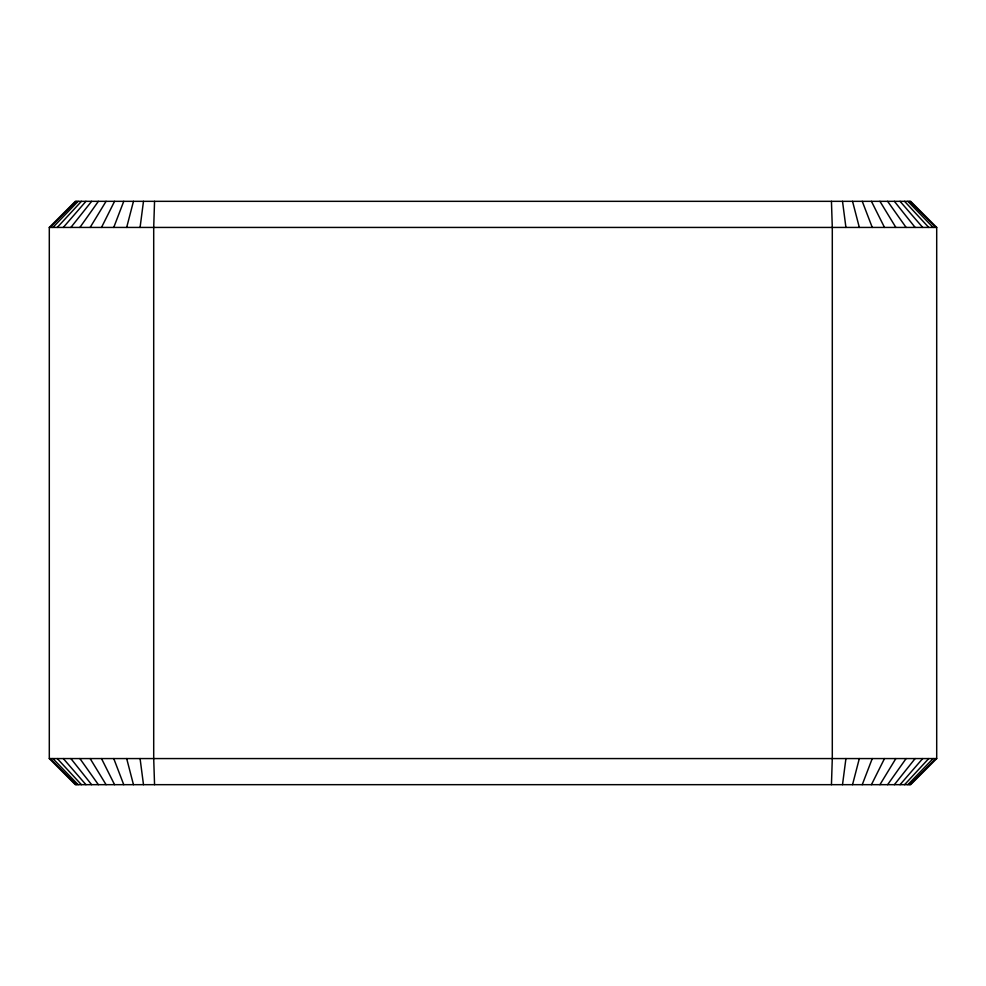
<?xml version="1.0" encoding="UTF-8"?>
<svg xmlns="http://www.w3.org/2000/svg" width="986" height="986" viewBox="0 0 986 986"><rect width="100%" height="100%" fill="white"/><g stroke="black" fill="none" stroke-linecap="round" stroke-linejoin="round"><path stroke-width="1.48" d="M154.555 201.329L153.705 227.433L153.705 758.567L154.555 784.671M831.444 784.671L832.295 758.567L832.295 227.433L831.444 201.329M140.074 227.433L143.488 201.329M842.512 784.671L845.926 758.567M126.676 227.433L133.455 201.329M852.545 784.671L859.324 758.567M113.747 227.433L123.755 201.329M862.245 784.671L872.253 758.567M101.496 227.433L114.573 201.329M871.427 784.671L884.504 758.567M90.145 227.433L106.069 201.329M879.931 784.671L895.855 758.567M79.878 227.433L98.378 201.329M887.622 784.671L906.122 758.567M70.869 227.433L91.624 201.329M894.376 784.671L915.131 758.567M63.289 227.433L85.942 201.329M900.058 784.671L922.711 758.567M57.25 227.433L81.407 201.329M904.593 784.671L928.75 758.567M52.862 227.433L78.128 201.329M907.872 784.671L933.138 758.567M50.187 227.433L76.132 201.329M909.868 784.671L935.813 758.567M49.3 227.433L75.404 201.329L910.596 201.329L936.7 227.433L936.7 758.567L910.596 784.671L75.404 784.671L49.3 758.567L49.3 227.433L936.7 227.433M49.3 758.567L936.7 758.567M909.868 201.329L935.813 227.433M50.187 758.567L76.132 784.671M907.872 201.329L933.138 227.433M52.862 758.567L78.128 784.671M904.593 201.329L928.75 227.433M57.25 758.567L81.407 784.671M900.058 201.329L922.711 227.433M63.289 758.567L85.942 784.671M894.376 201.329L915.131 227.433M70.869 758.567L91.624 784.671M887.622 201.329L906.122 227.433M79.878 758.567L98.378 784.671M879.931 201.329L895.855 227.433M90.145 758.567L106.069 784.671M871.427 201.329L884.504 227.433M101.496 758.567L114.573 784.671M862.245 201.329L872.253 227.433M113.747 758.567L123.755 784.671M852.545 201.329L859.324 227.433M126.676 758.567L133.455 784.671M842.512 201.329L845.926 227.433M140.074 758.567L143.488 784.671"/></g></svg>
